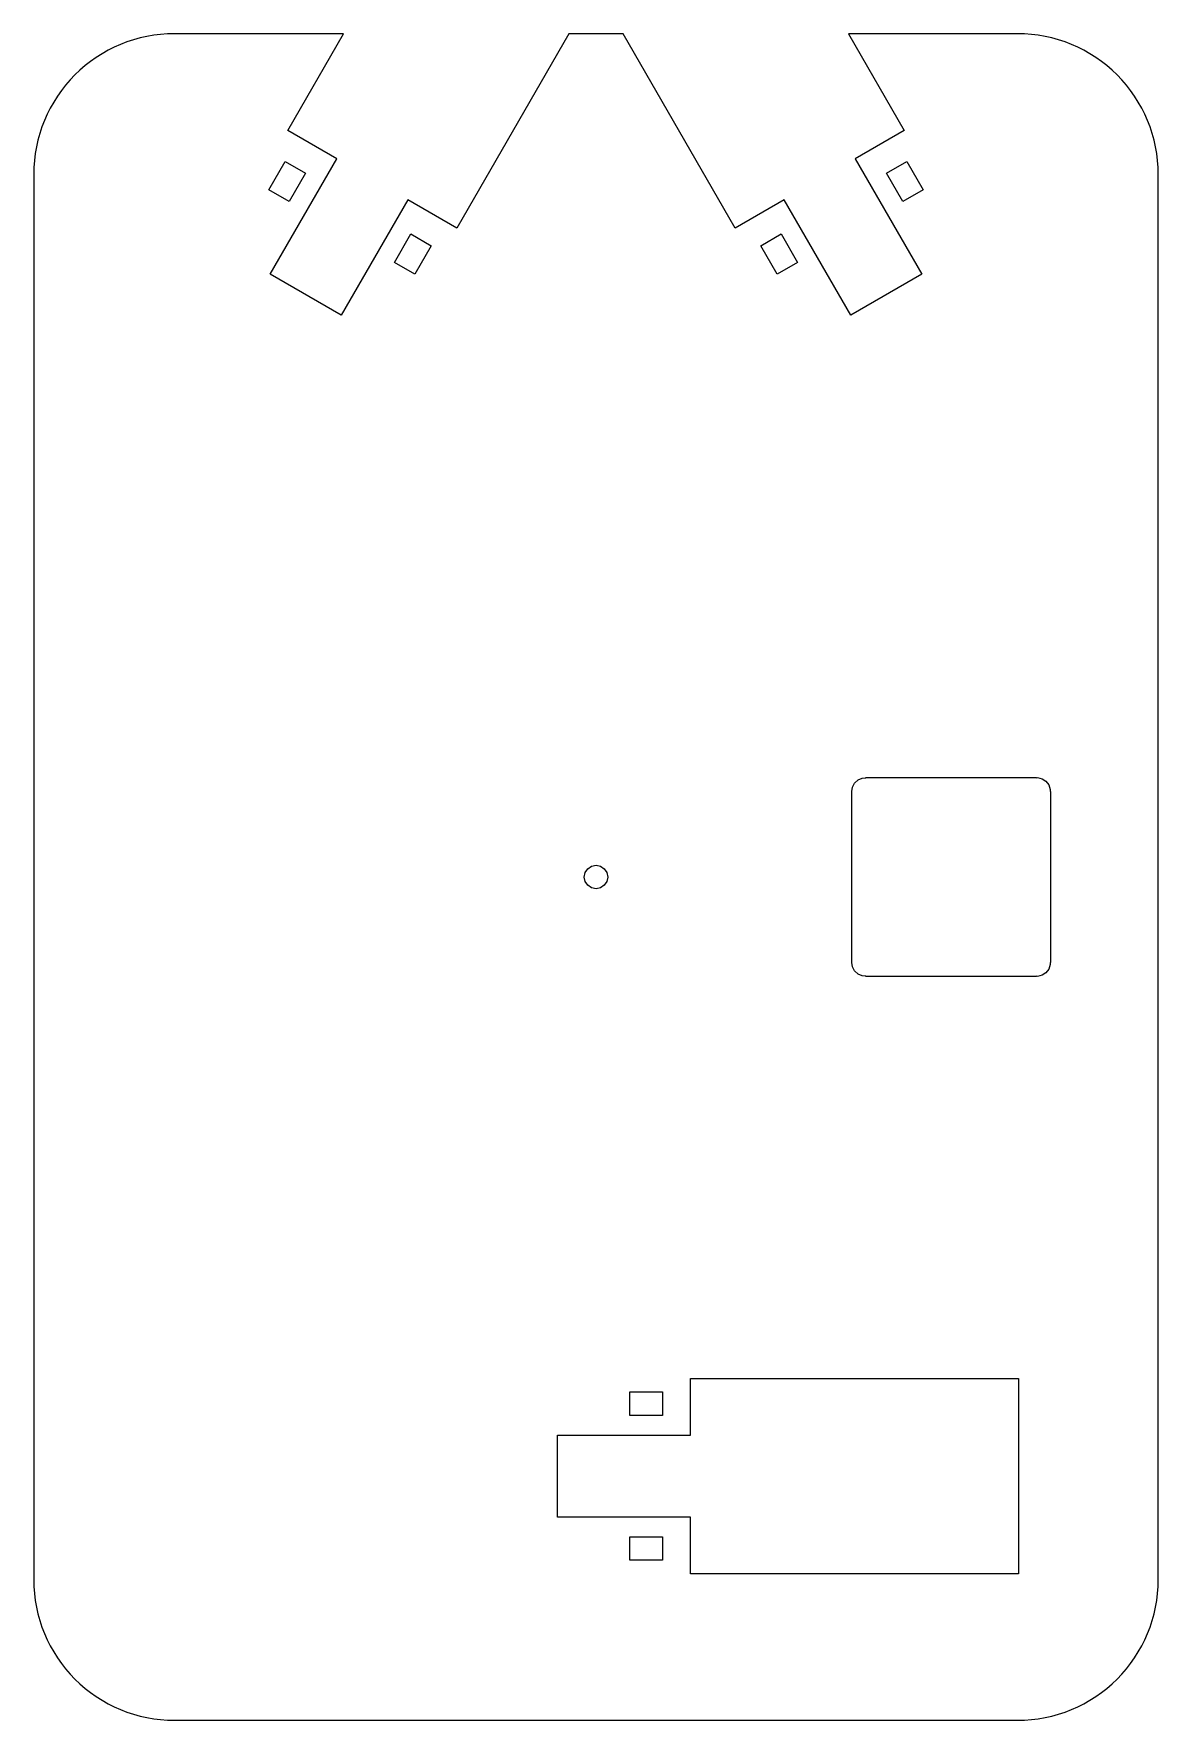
# Model space of a CAD drawing. Header units: metres. Extents: x -120 to 120, y -180 to 180.
import ezdxf

# ---------------------------------------------------------------- set-up
doc = ezdxf.new("R2010")
doc.units = ezdxf.units.M

msp = doc.modelspace()

# ---------------------------------------------------------------- linework, layer by layer
for p, q in [((-90, 180), (-91.472, 179.964)), ((-53.8757, 180), (-90, 180)), ((-65.7972, 159.351), (-53.8757, 180)), ((-5.76597, 180), (-29.7149, 138.519)), ((5.76597, 180), (-5.76597, 180)), ((29.7149, 138.519), (5.76597, 180)), ((90, 180), (53.8757, 180)), ((53.8757, 180), (65.7972, 159.351)), ((91.472, 179.964), (90, 180)), ((-104.142, 176.458), (-105.423, 175.732)), ((-102.827, 177.12), (-104.142, 176.458)), ((-101.481, 177.716), (-102.827, 177.12)), ((-100.107, 178.246), (-101.481, 177.716)), ((-98.7085, 178.708), (-100.107, 178.246)), ((-97.2894, 179.101), (-98.7085, 178.708)), ((-95.8527, 179.424), (-97.2894, 179.101)), ((-94.4019, 179.675), (-95.8527, 179.424)), ((-92.9405, 179.856), (-94.4019, 179.675)), ((-91.472, 179.964), (-92.9405, 179.856)), ((92.9405, 179.856), (91.472, 179.964)), ((94.4019, 179.675), (92.9405, 179.856)), ((95.8527, 179.424), (94.4019, 179.675)), ((97.2894, 179.101), (95.8527, 179.424)), ((98.7085, 178.708), (97.2894, 179.101)), ((100.107, 178.246), (98.7085, 178.708)), ((101.481, 177.716), (100.107, 178.246)), ((102.827, 177.12), (101.481, 177.716)), ((104.142, 176.458), (102.827, 177.12)), ((105.423, 175.732), (104.142, 176.458)), ((-109.032, 173.19), (-110.147, 172.229)), ((-107.871, 174.096), (-109.032, 173.19)), ((-106.667, 174.944), (-107.871, 174.096)), ((-105.423, 175.732), (-106.667, 174.944)), ((106.667, 174.944), (105.423, 175.732)), ((107.871, 174.096), (106.667, 174.944)), ((109.032, 173.19), (107.871, 174.096)), ((110.147, 172.229), (109.032, 173.19)), ((-112.229, 170.147), (-113.19, 169.032)), ((-111.213, 171.213), (-112.229, 170.147)), ((-110.147, 172.229), (-111.213, 171.213)), ((111.213, 171.213), (110.147, 172.229)), ((112.229, 170.147), (111.213, 171.213)), ((113.19, 169.032), (112.229, 170.147)), ((-114.944, 166.667), (-115.732, 165.423)), ((-114.096, 167.871), (-114.944, 166.667)), ((-113.19, 169.032), (-114.096, 167.871)), ((114.096, 167.871), (113.19, 169.032)), ((114.944, 166.667), (114.096, 167.871)), ((115.732, 165.423), (114.944, 166.667)), ((-117.12, 162.827), (-117.716, 161.481)), ((-116.458, 164.142), (-117.12, 162.827)), ((-115.732, 165.423), (-116.458, 164.142)), ((116.458, 164.142), (115.732, 165.423)), ((117.12, 162.827), (116.458, 164.142)), ((117.716, 161.481), (117.12, 162.827)), ((-118.708, 158.709), (-119.101, 157.289)), ((-118.246, 160.107), (-118.708, 158.709)), ((-117.716, 161.481), (-118.246, 160.107)), ((-55.3193, 153.302), (-65.7972, 159.351)), ((65.7972, 159.351), (55.3193, 153.302)), ((118.246, 160.107), (117.716, 161.481)), ((118.708, 158.709), (118.246, 160.107)), ((119.101, 157.289), (118.708, 158.709)), ((-119.424, 155.853), (-119.675, 154.402)), ((-119.101, 157.289), (-119.424, 155.853)), ((119.424, 155.853), (119.101, 157.289)), ((119.675, 154.402), (119.424, 155.853)), ((-119.964, 151.472), (-120, 150)), ((-119.856, 152.941), (-119.964, 151.472)), ((-119.675, 154.402), (-119.856, 152.941)), ((-69.8137, 146.659), (-66.3137, 152.721)), ((-69.5443, 128.664), (-55.3193, 153.302)), ((-66.3137, 152.721), (-61.9835, 150.221)), ((55.3193, 153.302), (69.5443, 128.664)), ((61.9835, 150.221), (66.3137, 152.721)), ((66.3137, 152.721), (69.8137, 146.659)), ((119.856, 152.941), (119.675, 154.402)), ((119.964, 151.472), (119.856, 152.941)), ((120, 150), (119.964, 151.472)), ((-120, 150), (-120, -150)), ((-61.9835, 150.221), (-65.4835, 144.159)), ((65.4835, 144.159), (61.9835, 150.221)), ((120, -150), (120, 150)), ((-65.4835, 144.159), (-69.8137, 146.659)), ((-40.1927, 144.569), (-54.4177, 119.93)), ((-29.7149, 138.519), (-40.1927, 144.569)), ((40.1927, 144.569), (29.7149, 138.519)), ((54.4177, 119.93), (40.1927, 144.569)), ((69.8137, 146.659), (65.4835, 144.159)), ((-43.0285, 131.195), (-39.5285, 137.257)), ((-39.5285, 137.257), (-35.1984, 134.757)), ((35.1984, 134.757), (39.5285, 137.257)), ((39.5285, 137.257), (43.0285, 131.195)), ((-35.1984, 134.757), (-38.6984, 128.695)), ((38.6984, 128.695), (35.1984, 134.757)), ((-38.6984, 128.695), (-43.0285, 131.195)), ((43.0285, 131.195), (38.6984, 128.695)), ((-54.4177, 119.93), (-69.5443, 128.664)), ((69.5443, 128.664), (54.4177, 119.93)), ((54.5667, 18.215), (54.7292, 19.1891)), ((54.5667, -18.215), (54.5667, 18.215)), ((54.7292, 19.1891), (55.1992, 20.0576)), ((55.1992, 20.0576), (55.9258, 20.7265)), ((55.9258, 20.7265), (56.8302, 21.1232)), ((56.8302, 21.1232), (57.5667, 21.1842)), ((57.5667, 21.1842), (57.5667, 21.215)), ((57.5667, 21.215), (93.9967, 21.215)), ((93.9967, 21.215), (93.9967, 21.1842)), ((93.9967, 21.1842), (94.2444, 21.2048)), ((94.2444, 21.2048), (95.2018, 20.9623)), ((95.2018, 20.9623), (96.0285, 20.4222)), ((96.0285, 20.4222), (96.6351, 19.6428)), ((96.6351, 19.6428), (96.9558, 18.7088)), ((96.9558, 18.7088), (96.9558, 18.215)), ((96.9558, 18.215), (96.9967, 18.215)), ((96.9967, 18.215), (96.9967, -18.215)), ((-2.5, 0), (-2.3097, 0.95671)), ((-2.3097, -0.95671), (-2.5, 0)), ((-2.3097, 0.95671), (-1.76777, 1.76777)), ((-1.76777, 1.76777), (-0.95671, 2.3097)), ((-0.95671, 2.3097), (0, 2.5)), ((0, 2.5), (0.95671, 2.3097)), ((0.95671, 2.3097), (1.76777, 1.76777)), ((1.76777, 1.76777), (2.3097, 0.95671)), ((2.3097, 0.95671), (2.5, 0)), ((2.5, 0), (2.3097, -0.95671)), ((-1.76777, -1.76777), (-2.3097, -0.95671)), ((-0.95671, -2.3097), (-1.76777, -1.76777)), ((0, -2.5), (-0.95671, -2.3097)), ((0.95671, -2.3097), (0, -2.5)), ((1.76777, -1.76777), (0.95671, -2.3097)), ((2.3097, -0.95671), (1.76777, -1.76777)), ((54.7292, -19.1891), (54.5667, -18.215)), ((55.1992, -20.0576), (54.7292, -19.1891)), ((55.9258, -20.7265), (55.1992, -20.0576)), ((56.8302, -21.1232), (55.9258, -20.7265)), ((57.5667, -21.1842), (56.8302, -21.1232)), ((57.5667, -21.215), (57.5667, -21.1842)), ((93.9967, -21.215), (57.5667, -21.215)), ((94.2444, -21.2048), (93.9967, -21.1842)), ((93.9967, -21.1842), (93.9967, -21.215)), ((95.2018, -20.9623), (94.2444, -21.2048)), ((96.0285, -20.4222), (95.2018, -20.9623)), ((96.6351, -19.6428), (96.0285, -20.4222)), ((96.9558, -18.7088), (96.6351, -19.6428)), ((96.9967, -18.215), (96.9558, -18.215)), ((96.9558, -18.215), (96.9558, -18.7088)), ((20.2, -119.15), (20.2, -107.051)), ((20.2, -107.051), (90.2, -107.051)), ((90.2, -107.051), (90.2, -148.715)), ((7.2, -114.919), (7.2, -109.919)), ((7.2, -109.919), (14.2, -109.919)), ((14.2, -109.919), (14.2, -114.919)), ((14.2, -114.919), (7.2, -114.919)), ((-8.25, -136.617), (-8.25, -119.15)), ((-8.25, -119.15), (20.2, -119.15)), ((20.2, -136.617), (-8.25, -136.617)), ((20.2, -148.715), (20.2, -136.617)), ((7.2, -145.848), (7.2, -140.848)), ((7.2, -140.848), (14.2, -140.848)), ((14.2, -140.848), (14.2, -145.848)), ((14.2, -145.848), (7.2, -145.848)), ((-120, -150), (-119.964, -151.472)), ((90.2, -148.715), (20.2, -148.715)), ((119.964, -151.472), (120, -150)), ((-119.964, -151.472), (-119.856, -152.941)), ((-119.856, -152.941), (-119.675, -154.402)), ((-119.675, -154.402), (-119.424, -155.853)), ((119.424, -155.853), (119.675, -154.402)), ((119.675, -154.402), (119.856, -152.941)), ((119.856, -152.941), (119.964, -151.472)), ((-119.424, -155.853), (-119.101, -157.289)), ((-119.101, -157.289), (-118.708, -158.709)), ((118.708, -158.709), (119.101, -157.289)), ((119.101, -157.289), (119.424, -155.853)), ((-118.708, -158.709), (-118.246, -160.107)), ((-118.246, -160.107), (-117.716, -161.481)), ((-117.716, -161.481), (-117.12, -162.827)), ((117.12, -162.827), (117.716, -161.481)), ((117.716, -161.481), (118.246, -160.107)), ((118.246, -160.107), (118.708, -158.709)), ((-117.12, -162.827), (-116.458, -164.142)), ((-116.458, -164.142), (-115.732, -165.423)), ((-115.732, -165.423), (-114.944, -166.667)), ((114.944, -166.667), (115.732, -165.423)), ((115.732, -165.423), (116.458, -164.142)), ((116.458, -164.142), (117.12, -162.827)), ((-114.944, -166.667), (-114.096, -167.871)), ((-114.096, -167.871), (-113.19, -169.032)), ((-113.19, -169.032), (-112.229, -170.147)), ((112.229, -170.147), (113.19, -169.032)), ((113.19, -169.032), (114.096, -167.871)), ((114.096, -167.871), (114.944, -166.667)), ((-112.229, -170.147), (-111.213, -171.213)), ((-111.213, -171.213), (-110.147, -172.229)), ((-110.147, -172.229), (-109.032, -173.19)), ((109.032, -173.19), (110.147, -172.229)), ((110.147, -172.229), (111.213, -171.213)), ((111.213, -171.213), (112.229, -170.147)), ((-109.032, -173.19), (-107.871, -174.096)), ((-107.871, -174.096), (-106.667, -174.944)), ((-106.667, -174.944), (-105.423, -175.732)), ((-105.423, -175.732), (-104.142, -176.458)), ((104.142, -176.458), (105.423, -175.732)), ((105.423, -175.732), (106.667, -174.944)), ((106.667, -174.944), (107.871, -174.096)), ((107.871, -174.096), (109.032, -173.19)), ((-104.142, -176.458), (-102.827, -177.12)), ((-102.827, -177.12), (-101.481, -177.716)), ((-101.481, -177.716), (-100.107, -178.246)), ((-100.107, -178.246), (-98.7085, -178.708)), ((-98.7085, -178.708), (-97.2894, -179.101)), ((-97.2894, -179.101), (-95.8527, -179.424)), ((-95.8527, -179.424), (-94.4019, -179.675)), ((-94.4019, -179.675), (-92.9405, -179.856)), ((-92.9405, -179.856), (-91.472, -179.964)), ((-91.472, -179.964), (-90, -180)), ((-90, -180), (-90, -180)), ((-90, -180), (-90, -180)), ((-90, -180), (90, -180)), ((90, -180), (91.472, -179.964)), ((91.472, -179.964), (92.9405, -179.856)), ((92.9405, -179.856), (94.4019, -179.675)), ((94.4019, -179.675), (95.8527, -179.424)), ((95.8527, -179.424), (97.2894, -179.101)), ((97.2894, -179.101), (98.7085, -178.708)), ((98.7085, -178.708), (100.107, -178.246)), ((100.107, -178.246), (101.481, -177.716)), ((101.481, -177.716), (102.827, -177.12)), ((102.827, -177.12), (104.142, -176.458))]:
    msp.add_line(p, q)

doc.saveas('drawing.dxf')
